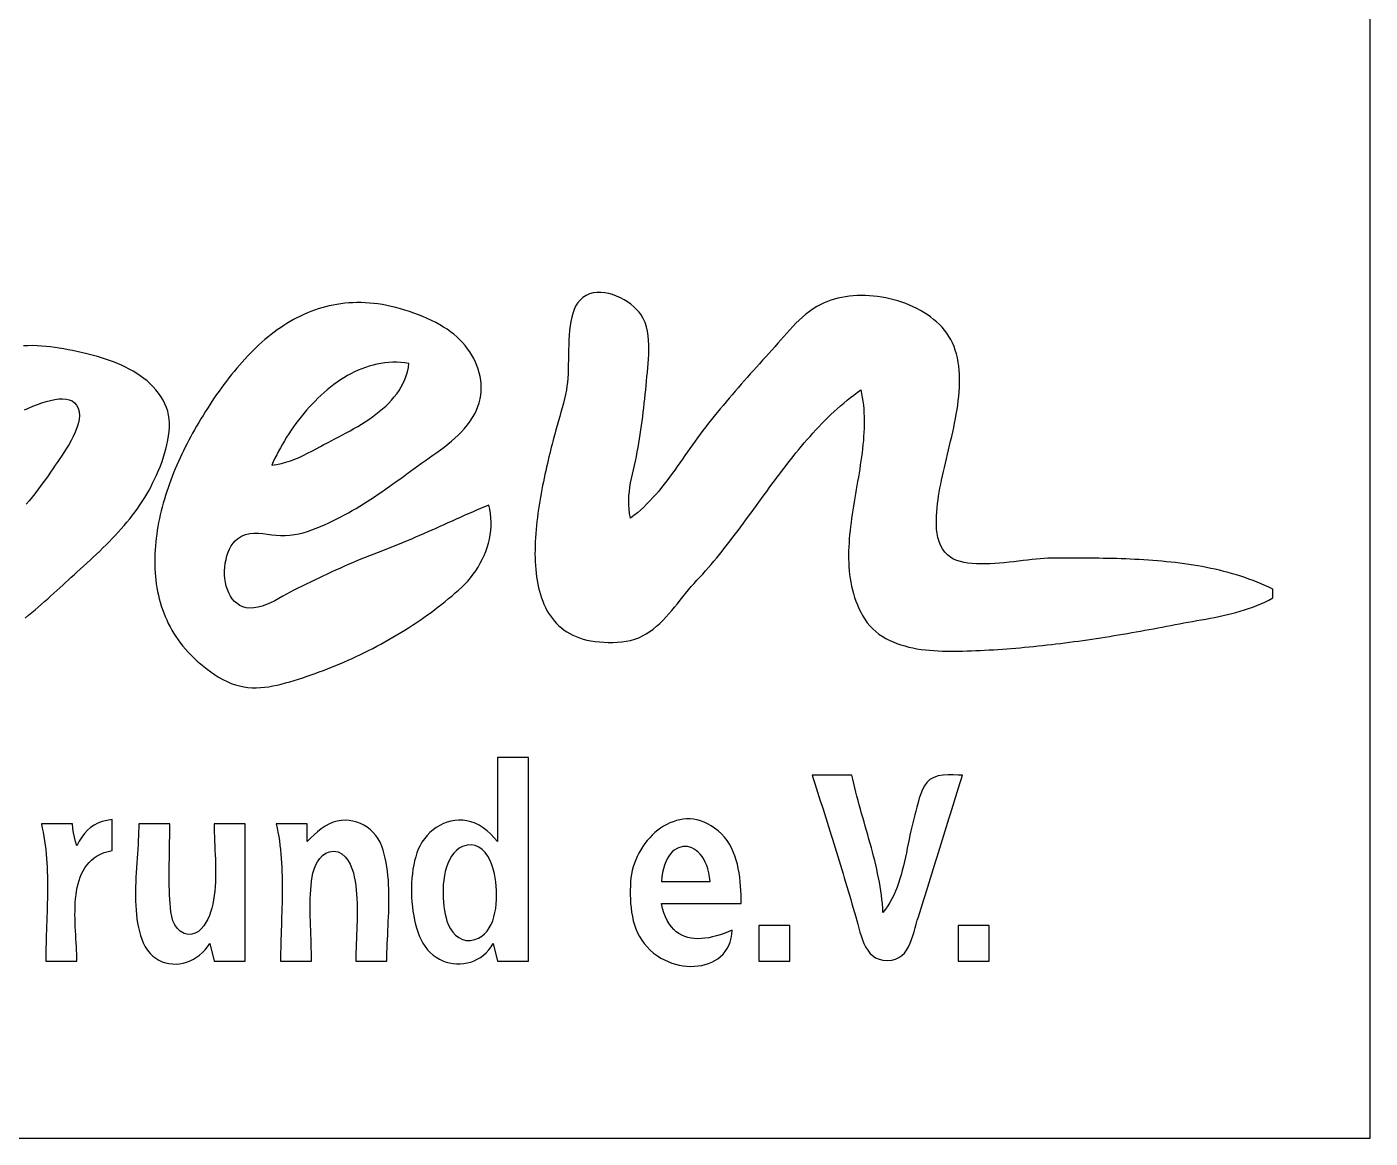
# Model space of a CAD drawing. Extents: x 0 to 818, y 0 to 502.
# Drawn here: x 514.7 to 818, y 0 to 251 of the extents above; entities that cross this region are included whole.
import ezdxf

# ---------------------------------------------------------------- set-up
doc = ezdxf.new("R2010")
doc.units = 0
doc.layers.add('C15', color=15, linetype='CONTINUOUS')
doc.layers.add('C7', color=7, linetype='CONTINUOUS')

msp = doc.modelspace()

# ---------------------------------------------------------------- linework, layer by layer
at = {"layer": 'C15'}
for points in [[(619, 143), (618.0718, 142.6106), (617.1461, 142.2169), (616.2227, 141.8192), (615.3013, 141.4181), (614.3816, 141.0141), (613.4633, 140.6075), (612.5463, 140.199), (611.6302, 139.7889), (610.7147, 139.3777), (609.7997, 138.9659), (608.8848, 138.5539), (607.9698, 138.1423), (607.0544, 137.7316), (606.1383, 137.3221), (605.2214, 136.9143), (604.3033, 136.5088), (603.3837, 136.106), (602.4625, 135.7064), (601.5393, 135.3104), (600.6139, 134.9186), (599.6859, 134.5313), (598.7553, 134.1491), (597.8216, 133.7725), (596.8847, 133.4018), (595.9442, 133.0377), (595, 132.6805), (594.0267, 132.3125), (593.0554, 131.937), (592.0863, 131.5543), (591.1192, 131.1645), (590.1542, 130.768), (589.1913, 130.3652), (588.2304, 129.9562), (587.2717, 129.5414), (586.315, 129.1211), (585.3604, 128.6956), (584.408, 128.2651), (583.4576, 127.83), (582.5094, 127.3905), (581.5632, 126.947), (580.6192, 126.4997), (579.6773, 126.0489), (578.7376, 125.5949), (577.8, 125.138), (576.8645, 124.6785), (575.9311, 124.2168), (575, 123.753), (574.2031, 123.336), (573.3668, 122.872), (572.4973, 122.3799), (571.6008, 121.8788), (570.6835, 121.3875), (569.7517, 120.9251), (568.8117, 120.5104), (567.8697, 120.1624), (566.9319, 119.9001), (566.0046, 119.7424), (565.0941, 119.7083), (564.2614, 119.8007), (563.4975, 120.0067), (562.8016, 120.3174), (562.1727, 120.724), (561.6099, 121.2177), (561.1123, 121.7896), (560.679, 122.4308), (560.3091, 123.1326), (560.0017, 123.8862), (559.756, 124.6826), (559.5709, 125.5132), (559.4456, 126.3689), (559.3793, 127.2411), (559.3709, 128.1209), (559.4196, 128.9994), (559.5245, 129.8678), (559.6847, 130.7173), (559.8993, 131.5391), (560.1674, 132.3243), (560.488, 133.0641), (560.8604, 133.7496), (561.2835, 134.3721), (561.7565, 134.9228), (562.2785, 135.3927), (563.1614, 135.9618), (564.0804, 136.3414), (565.0294, 136.5608), (566.0023, 136.6498), (566.993, 136.6381), (567.9954, 136.5552), (569.0034, 136.4308), (570.0109, 136.2945), (571.0118, 136.176), (572, 136.1049), (573.0701, 136.1015), (574.1092, 136.1706), (575.123, 136.3058), (576.1173, 136.5009), (577.0979, 136.7496), (578.0707, 137.0456), (579.0415, 137.3825), (580.0159, 137.7542), (581, 138.1543), (581.944, 138.5571), (582.8742, 138.9737), (583.7912, 139.4036), (584.6958, 139.8463), (585.5888, 140.3014), (586.4709, 140.7683), (587.3428, 141.2465), (588.2055, 141.7357), (589.0595, 142.2352), (589.9057, 142.7447), (590.7448, 143.2636), (591.5776, 143.7914), (592.4049, 144.3277), (593.2273, 144.872), (594.0458, 145.4237), (594.8609, 145.9825), (595.6736, 146.5478), (596.4845, 147.1191), (597.2944, 147.6959), (598.1041, 148.2779), (598.9143, 148.8644), (599.7258, 149.455), (600.5394, 150.0492), (601.3557, 150.6465), (602.1757, 151.2465), (603, 151.8487), (603.8419, 152.4548), (604.6924, 153.0554), (605.5479, 153.6539), (606.4047, 154.2537), (607.2591, 154.8583), (608.1075, 155.4713), (608.9461, 156.096), (609.7713, 156.7359), (610.5794, 157.3946), (611.3668, 158.0754), (612.1297, 158.7819), (612.8646, 159.5176), (613.5676, 160.2858), (614.2353, 161.0902), (614.8373, 161.9049), (615.3699, 162.73), (615.8344, 163.5638), (616.2323, 164.4048), (616.565, 165.2513), (616.8341, 166.1019), (617.041, 166.955), (617.1871, 167.8091), (617.2739, 168.6625), (617.303, 169.5137), (617.2756, 170.3613), (617.1934, 171.2035), (617.0578, 172.0389), (616.8702, 172.8659), (616.6321, 173.683), (616.345, 174.4885), (616.0102, 175.281), (615.6294, 176.0589), (615.204, 176.8206), (614.7353, 177.5645), (614.225, 178.2892), (613.6744, 178.993), (613.085, 179.6745), (612.4582, 180.3319), (611.7957, 180.9639), (611.0987, 181.5688), (610.3688, 182.1451), (609.6074, 182.6912), (608.816, 183.2056), (607.9961, 183.6867), (607.0394, 184.2018), (606.0743, 184.6877), (605.1005, 185.1451), (604.1175, 185.575), (603.1247, 185.9781), (602.1218, 186.3552), (601.1084, 186.7074), (600.0839, 187.0353), (599.0479, 187.3398), (598, 187.6219), (596.9836, 187.8684), (595.9781, 188.0827), (594.9835, 188.2654), (593.9997, 188.417), (593.0266, 188.5379), (592.0641, 188.6286), (591.1122, 188.6896), (590.1708, 188.7215), (589.2398, 188.7247), (588.3192, 188.6996), (587.4089, 188.6469), (586.5088, 188.567), (585.6189, 188.4603), (584.7391, 188.3275), (583.8693, 188.1689), (583.0095, 187.9851), (582.1595, 187.7766), (581.3194, 187.5438), (580.489, 187.2873), (579.6683, 187.0075), (578.8573, 186.705), (578.0558, 186.3802), (577.2637, 186.0337), (576.4811, 185.6659), (575.7079, 185.2773), (574.9439, 184.8684), (574.1891, 184.4398), (573.4435, 183.9918), (572.7069, 183.525), (571.9794, 183.04), (571.2608, 182.5371), (570.551, 182.0169), (569.8501, 181.4799), (569.1579, 180.9266), (568.4744, 180.3574), (567.7994, 179.7729), (567.133, 179.1736), (566.4751, 178.5599), (565.8256, 177.9323), (565.1844, 177.2914), (564.5514, 176.6376), (563.9267, 175.9715), (563.31, 175.2934), (562.7014, 174.604), (562.1008, 173.9037), (561.5082, 173.193), (560.9234, 172.4724), (560.3463, 171.7424), (559.777, 171.0035), (559.2153, 170.2562), (558.6612, 169.5009), (558.1147, 168.7382), (557.5755, 167.9686), (557.0438, 167.1926), (556.5193, 166.4106), (556.0021, 165.6231), (555.4921, 164.8307), (554.9891, 164.0339), (554.4932, 163.233), (554.0043, 162.4287), (553.5223, 161.6215), (553.0471, 160.8117), (552.5787, 160), (552.1446, 159.232), (551.7168, 158.4557), (551.2957, 157.6713), (550.8816, 156.8792), (550.4749, 156.0797), (550.076, 155.2732), (549.6852, 154.4599), (549.303, 153.6402), (548.9296, 152.8144), (548.5656, 151.9829), (548.2112, 151.146), (547.8668, 150.304), (547.5329, 149.4572), (547.2098, 148.6061), (546.8979, 147.7509), (546.5975, 146.8919), (546.309, 146.0295), (546.0328, 145.1641), (545.7694, 144.2958), (545.519, 143.4252), (545.282, 142.5525), (545.0589, 141.678), (544.8499, 140.8021), (544.6555, 139.9251), (544.4761, 139.0473), (544.312, 138.1692), (544.1636, 137.2909), (544.0313, 136.4128), (543.9155, 135.5354), (543.8165, 134.6588), (543.7347, 133.7834), (543.6705, 132.9097), (543.6243, 132.0378), (543.5965, 131.1681), (543.5873, 130.301), (543.5973, 129.4368), (543.6268, 128.5759), (543.6761, 127.7184), (543.7456, 126.8649), (543.8358, 126.0156), (543.947, 125.1708), (544.0795, 124.3309), (544.2338, 123.4962), (544.4102, 122.6671), (544.6091, 121.8439), (544.8309, 121.0268), (545.076, 120.2164), (545.3447, 119.4127), (545.6374, 118.6163), (545.9545, 117.8275), (546.2964, 117.0465), (546.6634, 116.2737), (547.056, 115.5094), (547.4744, 114.754), (547.9192, 114.0078), (548.3906, 113.2711), (548.889, 112.5443), (549.4148, 111.8277), (549.9685, 111.1216), (550.5503, 110.4263), (551.1606, 109.7423), (551.7999, 109.0698), (552.4685, 108.4091), (553.1668, 107.7606), (553.8951, 107.1246), (554.6538, 106.5015), (555.4434, 105.8916), (556.2642, 105.2951), (557.1165, 104.7126), (558.0008, 104.1442)], [(703, 169), (703.1867, 168.1517), (703.3455, 167.297), (703.4774, 166.4363), (703.5837, 165.5697), (703.6654, 164.6975), (703.7239, 163.8201), (703.7602, 162.9375), (703.7756, 162.0501), (703.7713, 161.1582), (703.7483, 160.262), (703.7079, 159.3617), (703.6513, 158.4577), (703.5797, 157.5501), (703.4941, 156.6392), (703.3959, 155.7253), (703.2862, 154.8087), (703.1661, 153.8895), (703.0368, 152.9681), (702.8996, 152.0448), (702.7556, 151.1196), (702.6059, 150.193), (702.4518, 149.2652), (702.2945, 148.3364), (702.135, 147.407), (701.9747, 146.477), (701.8146, 145.5469), (701.656, 144.6168), (701.5, 143.687), (701.3478, 142.7578), (701.2005, 141.8295), (701.0595, 140.9022), (700.9258, 139.9763), (700.8006, 139.052), (700.6851, 138.1295), (700.5805, 137.2091), (700.488, 136.2912), (700.4087, 135.3758), (700.3438, 134.4633), (700.2945, 133.554), (700.2619, 132.6481), (700.2473, 131.7458), (700.2519, 130.8474), (700.2768, 129.9532), (700.3231, 129.0634), (700.3921, 128.1783), (700.485, 127.2981), (700.6029, 126.4231), (700.747, 125.5536), (700.9184, 124.6898), (701.1185, 123.8319), (701.3482, 122.9803), (701.6089, 122.1351), (701.9017, 121.2967), (702.2277, 120.4652), (702.5883, 119.641), (702.9844, 118.8243), (703.4174, 118.0154), (703.9242, 117.1848), (704.4778, 116.4123), (705.0754, 115.6957), (705.7146, 115.0331), (706.3927, 114.4224), (707.1073, 113.8615), (707.8557, 113.3485), (708.6355, 112.8813), (709.444, 112.4579), (710.2787, 112.0763), (711.137, 111.7344), (712.0164, 111.4302), (712.9144, 111.1618), (713.8283, 110.9269), (714.7557, 110.7237), (715.6939, 110.5501), (716.6404, 110.4041), (717.5926, 110.2837), (718.5481, 110.1867), (719.5042, 110.1112), (720.4584, 110.0553), (721.4081, 110.0167), (722.3507, 109.9936), (723.2838, 109.9838), (724.2047, 109.9854), (725.111, 109.9963), (726, 110.0146), (726.9877, 110.0412), (727.9779, 110.0734), (728.9702, 110.111), (729.9646, 110.1541), (730.961, 110.2025), (731.9593, 110.2561), (732.9593, 110.3148), (733.961, 110.3785), (734.9641, 110.4472), (735.9686, 110.5207), (736.9744, 110.599), (737.9814, 110.6819), (738.9894, 110.7695), (739.9983, 110.8614), (741.008, 110.9578), (742.0183, 111.0585), (743.0293, 111.1634), (744.0406, 111.2724), (745.0523, 111.3854), (746.0642, 111.5023), (747.0762, 111.6231), (748.0881, 111.7477), (749.0999, 111.8758), (750.1115, 112.0076), (751.1226, 112.1428), (752.1333, 112.2814), (753.1433, 112.4233), (754.1525, 112.5684), (755.161, 112.7166), (756.1684, 112.8678), (757.1747, 113.0219), (758.1798, 113.1789), (759.1836, 113.3386), (760.186, 113.501), (761.1867, 113.6659), (762.1858, 113.8332), (763.1831, 114.003), (764.1784, 114.175), (765.1717, 114.3492), (766.1629, 114.5255), (767.1517, 114.7039), (768.1382, 114.8841), (769.1221, 115.0662), (770.1034, 115.25), (771.082, 115.4354), (772.0577, 115.6224), (773.0304, 115.8108), (774, 116.0007), (774.9723, 116.188), (775.949, 116.3695), (776.9291, 116.547), (777.912, 116.7222), (778.8966, 116.897), (779.8823, 117.0731), (780.8682, 117.2523), (781.8535, 117.4364), (782.8373, 117.6272), (783.8189, 117.8264), (784.7974, 118.0359), (785.772, 118.2575), (786.7419, 118.4928), (787.7062, 118.7438), (788.6642, 119.0122), (789.6149, 119.2998), (790.5577, 119.6083), (791.4916, 119.9396), (792.4159, 120.2954), (793.3296, 120.6776), (794.2321, 121.0879), (795.1225, 121.5281), (796, 122), (796, 124), (795.1334, 124.4233), (794.2563, 124.8293), (793.3691, 125.2183), (792.472, 125.5906), (791.5655, 125.9466), (790.6498, 126.2867), (789.7255, 126.6112), (788.7928, 126.9205), (787.8522, 127.2149), (786.9039, 127.4949), (785.9483, 127.7608), (784.9859, 128.013), (784.017, 128.2517), (783.0419, 128.4774), (782.0611, 128.6905), (781.0748, 128.8913), (780.0835, 129.0801), (779.0876, 129.2574), (778.0873, 129.4235), (777.083, 129.5788), (776.0752, 129.7235), (775.0642, 129.8582), (774.0504, 129.9831), (773.034, 130.0986), (772.0156, 130.2051), (770.9954, 130.303), (769.9739, 130.3925), (768.9513, 130.4742), (767.9281, 130.5482), (766.9047, 130.6151), (765.8813, 130.6751), (764.8584, 130.7287), (763.8364, 130.7761), (762.8155, 130.8178), (761.7962, 130.8541), (760.7788, 130.8854), (759.7638, 130.9121), (758.7513, 130.9344), (757.742, 130.9528), (756.736, 130.9677), (755.7338, 130.9794), (754.7358, 130.9882), (753.7422, 130.9945), (752.7535, 130.9988), (751.7701, 131.0013), (750.7922, 131.0024), (749.8204, 131.0025), (748.8548, 131.0019), (747.896, 131.0011), (746.9443, 131.0003), (746, 131), (745.2324, 130.9847), (744.4091, 130.9415), (743.5357, 130.8746), (742.6176, 130.788), (741.6603, 130.6858), (740.6692, 130.5719), (739.6499, 130.4506), (738.6078, 130.3258), (737.5483, 130.2016), (736.4771, 130.0821), (735.3994, 129.9714), (734.3209, 129.8735), (733.247, 129.7925), (732.1831, 129.7324), (731.1348, 129.6974), (730.1075, 129.6914), (729.1067, 129.7186), (728.1379, 129.7831), (727.2065, 129.8888), (726.3181, 130.0398), (725.4781, 130.2403), (724.6919, 130.4943), (723.9651, 130.8058), (723.3032, 131.179), (722.5694, 131.738), (721.9479, 132.3848), (721.4308, 133.1092), (721.0101, 133.9012), (720.6778, 134.7508), (720.426, 135.6476), (720.2467, 136.5818), (720.1318, 137.5431), (720.0736, 138.5215), (720.0639, 139.5069), (720.0948, 140.4891), (720.1583, 141.4581), (720.2465, 142.4038), (720.3514, 143.3161), (720.465, 144.1848), (720.5794, 145), (720.7154, 145.8888), (720.8707, 146.7927), (721.0433, 147.7106), (721.2311, 148.6416), (721.4324, 149.5848), (721.645, 150.5393), (721.8672, 151.504), (722.0969, 152.4781), (722.3322, 153.4606), (722.5711, 154.4505), (722.8118, 155.447), (723.0522, 156.4491), (723.2905, 157.4557), (723.5246, 158.4661), (723.7527, 159.4792), (723.9727, 160.4941), (724.1828, 161.5099), (724.381, 162.5256), (724.5654, 163.5403), (724.7339, 164.553), (724.8847, 165.5628), (725.0159, 166.5687), (725.1254, 167.5699), (725.2114, 168.5653), (725.2718, 169.554), (725.3048, 170.5351), (725.3084, 171.5076), (725.2807, 172.4706), (725.2196, 173.4231), (725.1234, 174.3643), (724.99, 175.2931), (724.8174, 176.2086), (724.6038, 177.1099), (724.3472, 177.9961), (724.0589, 178.8098), (723.7204, 179.5974), (723.3337, 180.3587), (722.9008, 181.0936), (722.4239, 181.8018), (721.9049, 182.4831), (721.3461, 183.1374), (720.7493, 183.7644), (720.1167, 184.364), (719.4503, 184.936), (718.7523, 185.4802), (718.0246, 185.9965), (717.2694, 186.4845), (716.4887, 186.9441), (715.6845, 187.3752), (714.859, 187.7775), (714.0141, 188.1509), (713.152, 188.4952), (712.2747, 188.8101), (711.3843, 189.0956), (710.4829, 189.3513), (709.5724, 189.5771), (708.6551, 189.7729), (707.7328, 189.9384), (706.8078, 190.0734), (705.882, 190.1778), (704.9576, 190.2514), (704.0366, 190.2939), (703.121, 190.3053), (702.2129, 190.2852), (701.3144, 190.2335), (700.4276, 190.15), (699.5545, 190.0346), (698.6971, 189.887), (697.8576, 189.7071), (697.038, 189.4946), (696.2404, 189.2494), (695.4668, 188.9712), (694.7193, 188.66), (694, 188.3155), (693.0951, 187.8175), (692.2293, 187.2753), (691.399, 186.6929), (690.6008, 186.0742), (689.831, 185.4231), (689.0862, 184.7436), (688.3629, 184.0396), (687.6574, 183.3151), (686.9664, 182.574), (686.2862, 181.8203), (685.6134, 181.0578), (684.9444, 180.2906), (684.2756, 179.5226), (683.6037, 178.7577), (682.9251, 178), (682.2285, 177.2322), (681.5317, 176.4634), (680.8347, 175.6934), (680.1381, 174.9221), (679.442, 174.1494), (678.7468, 173.3751), (678.0528, 172.599), (677.3603, 171.8211), (676.6697, 171.0411), (675.9812, 170.2589), (675.2952, 169.4745), (674.612, 168.6875), (673.9319, 167.898), (673.2552, 167.1057), (672.5822, 166.3105), (671.9133, 165.5123), (671.2487, 164.7109), (670.5888, 163.9062), (669.9339, 163.098), (669.2843, 162.2862), (668.6403, 161.4706), (668.0023, 160.6512), (667.3705, 159.8276), (666.7453, 159), (666.1601, 158.2101), (665.5806, 157.4119), (665.0057, 156.6069), (664.4339, 155.7964), (663.8643, 154.9818), (663.2954, 154.1646), (662.726, 153.3461), (662.155, 152.5278), (661.5811, 151.711), (661.0031, 150.8972), (660.4197, 150.0878), (659.8297, 149.2841), (659.2319, 148.4876), (658.6251, 147.6996), (658.0079, 146.9217), (657.3793, 146.1551), (656.7379, 145.4013), (656.0825, 144.6617), (655.4119, 143.9377), (654.7248, 143.2307), (654.0201, 142.5422), (653.2965, 141.8734), (652.5528, 141.2258), (651.7877, 140.6009), (651, 140), (650.8039, 141.061), (650.6784, 142.0989), (650.6169, 143.1169), (650.613, 144.1183), (650.6603, 145.1066), (650.7524, 146.085), (650.8829, 147.057), (651.0454, 148.0257), (651.2335, 148.9947), (651.4407, 149.9672), (651.6607, 150.9466), (651.8871, 151.9363), (652.1133, 152.9395), (652.3331, 153.9596), (652.5401, 155), (652.7211, 155.9864), (652.8932, 156.9762), (653.057, 157.9692), (653.2128, 158.965), (653.3611, 159.9631), (653.5024, 160.9633), (653.6373, 161.9653), (653.7661, 162.9686), (653.8894, 163.9729), (654.0077, 164.9779), (654.1214, 165.9832), (654.231, 166.9884), (654.3371, 167.9933), (654.44, 168.9975), (654.5403, 170.0006), (654.6384, 171.0023), (654.7349, 172.0022), (654.8302, 173), (654.9199, 173.9511), (655.0071, 174.9432), (655.0833, 175.9671), (655.1402, 177.0138), (655.1693, 178.0741), (655.1622, 179.1389), (655.1107, 180.1992), (655.0062, 181.2458), (654.8404, 182.2697), (654.6049, 183.2618), (654.2914, 184.2129), (653.8914, 185.114), (653.3966, 185.956), (652.9334, 186.5748), (652.3868, 187.1835), (651.7659, 187.7742), (651.0796, 188.3395), (650.3368, 188.8716), (649.5465, 189.3629), (648.7177, 189.8059), (647.8592, 190.1927), (646.9802, 190.516), (646.0895, 190.7678), (645.1961, 190.9408), (644.309, 191.0272), (643.4372, 191.0193), (642.5895, 190.9096), (641.775, 190.6904), (641.0025, 190.3541), (640.2812, 189.8931), (639.6199, 189.2997), (639.0277, 188.5663), (638.62, 187.8851), (638.2728, 187.1244), (637.981, 186.2921), (637.7394, 185.3964), (637.5429, 184.4452), (637.3865, 183.4466), (637.2651, 182.4087), (637.1734, 181.3396), (637.1065, 180.2472), (637.0591, 179.1396), (637.0262, 178.0249), (637.0027, 176.9111), (636.9835, 175.8062), (636.9634, 174.7185), (636.9374, 173.6557), (636.9004, 172.6261), (636.8471, 171.6377), (636.7726, 170.6985), (636.6717, 169.8166), (636.5393, 169), (636.3316, 167.9871), (636.101, 166.9793), (635.8511, 165.9757), (635.5861, 164.9755), (635.3096, 163.9779), (635.0257, 162.982), (634.7381, 161.987), (634.4508, 160.9921), (634.1677, 159.9966), (633.8927, 158.9994), (633.6296, 158), (633.4684, 157.3687), (633.302, 156.7138), (633.131, 156.0363), (632.9562, 155.3371), (632.7783, 154.6173), (632.598, 153.8779), (632.416, 153.1199), (632.2331, 152.3443), (632.0501, 151.5522), (631.8675, 150.7445), (631.6862, 149.9223), (631.5069, 149.0866), (631.3304, 148.2383), (631.1572, 147.3786), (630.9883, 146.5084), (630.8242, 145.6288), (630.6658, 144.7407), (630.5138, 143.8452), (630.3688, 142.9433), (630.2317, 142.036), (630.1031, 141.1244), (629.9838, 140.2093), (629.8745, 139.2919), (629.7759, 138.3732), (629.6888, 137.4542), (629.6139, 136.5358), (629.5519, 135.6192), (629.5036, 134.7053), (629.4696, 133.7952), (629.4507, 132.8898), (629.4477, 131.9901), (629.4612, 131.0973), (629.4921, 130.2123), (629.5409, 129.336), (629.6085, 128.4696), (629.6956, 127.6141), (629.8029, 126.7704), (629.9311, 125.9396), (630.0809, 125.1227), (630.2532, 124.3208), (630.4486, 123.5347), (630.6679, 122.7656), (630.9117, 122.0144), (631.1808, 121.2822), (631.476, 120.57), (631.7979, 119.8787), (632.1473, 119.2095), (632.525, 118.5634), (632.9316, 117.9412), (633.3678, 117.3442), (633.8345, 116.7732), (634.3323, 116.2293), (634.862, 115.7135), (635.4243, 115.2268), (636.0199, 114.7703), (636.6495, 114.3449), (637.314, 113.9517), (638.0139, 113.5916), (638.7501, 113.2658), (639.5232, 112.9752), (640.334, 112.7207), (641.1833, 112.5036), (642.0717, 112.3247), (643, 112.1851), (643.9806, 112.0783), (644.9813, 112.0041), (645.9939, 111.965), (647.0103, 111.9638), (648.0222, 112.0031), (649.0215, 112.0855), (650, 112.2137), (650.9979, 112.413), (651.9518, 112.6865), (652.8645, 113.029), (653.7388, 113.4356), (654.5772, 113.9013), (655.3826, 114.421), (656.1577, 114.9897), (656.9052, 115.6025), (657.6278, 116.2542), (658.3282, 116.94), (659.0093, 117.6548), (659.6737, 118.3936), (660.3241, 119.1514), (660.9633, 119.9232), (661.594, 120.704), (662.2189, 121.4887), (662.8408, 122.2724), (663.4623, 123.05), (664.0863, 123.8166), (664.7154, 124.5671), (665.3524, 125.2966), (666, 126), (666.6591, 126.7025), (667.3113, 127.4139), (667.9571, 128.1336), (668.5966, 128.8613), (669.2303, 129.5967), (669.8584, 130.3392), (670.4813, 131.0885), (671.0993, 131.8443), (671.7128, 132.606), (672.322, 133.3733), (672.9273, 134.1459), (673.529, 134.9233), (674.1275, 135.705), (674.723, 136.4908), (675.316, 137.2802), (675.9066, 138.0729), (676.4954, 138.8683), (677.0825, 139.6662), (677.6683, 140.4661), (678.2532, 141.2676), (678.8374, 142.0703), (679.4213, 142.8739), (680.0052, 143.6779), (680.5895, 144.482), (681.1745, 145.2857), (681.7605, 146.0886), (682.3478, 146.8904), (682.9367, 147.6906), (683.5277, 148.4889), (684.1209, 149.2848), (684.7168, 150.0779), (685.3156, 150.8679), (685.9178, 151.6544), (686.5236, 152.4369), (687.1333, 153.2151), (687.7473, 153.9886), (688.3659, 154.7569), (688.9894, 155.5196), (689.6182, 156.2765), (690.2526, 157.027), (690.8929, 157.7708), (691.5394, 158.5074), (692.1925, 159.2366), (692.8525, 159.9578), (693.5198, 160.6706), (694.1945, 161.3748), (694.8772, 162.0699), (695.568, 162.7554), (696.2674, 163.431), (696.9757, 164.0963), (697.6931, 164.7509), (698.4201, 165.3944), (699.1569, 166.0264), (699.9038, 166.6465), (700.6613, 167.2543), (701.4296, 167.8494), (702.209, 168.4314), (703, 169)], [(514.3623, 117.4642), (515.1081, 118.0856), (515.8468, 118.7102), (516.5783, 119.3369), (517.3025, 119.9649), (518.0192, 120.5933), (518.7285, 121.2212), (519.43, 121.8476), (520.1238, 122.4716), (520.8097, 123.0923), (521.4876, 123.7088), (522.1575, 124.3202), (522.8191, 124.9256), (523.4723, 125.524), (524.1172, 126.1146), (524.7535, 126.6965), (525.3811, 127.2686), (526, 127.8302), (526.751, 128.5104), (527.4989, 129.1898), (528.2428, 129.8694), (528.9824, 130.5499), (529.7169, 131.2324), (530.446, 131.9176), (531.1689, 132.6066), (531.8851, 133.3002), (532.5941, 133.9993), (533.2953, 134.7049), (533.9882, 135.4177), (534.6721, 136.1388), (535.3465, 136.869), (536.0109, 137.6092), (536.6646, 138.3603), (537.3071, 139.1233), (537.9379, 139.899), (538.5564, 140.6883), (539.162, 141.4922), (539.7541, 142.3115), (540.3322, 143.1471), (540.8958, 144), (541.3337, 144.6957), (541.7795, 145.4388), (542.2293, 146.2253), (542.6794, 147.0514), (543.1259, 147.913), (543.5652, 148.8062), (543.9934, 149.7271), (544.4068, 150.6717), (544.8015, 151.636), (545.1738, 152.6161), (545.5199, 153.6081), (545.836, 154.608), (546.1184, 155.6118), (546.3632, 156.6157), (546.5667, 157.6156), (546.7251, 158.6076), (546.8347, 159.5878), (546.8915, 160.5522), (546.892, 161.4969), (546.8322, 162.4179), (546.7084, 163.3112), (546.5169, 164.1729), (546.2538, 164.9992), (545.8891, 165.8771), (545.4645, 166.7175), (544.9836, 167.5211), (544.4497, 168.2886), (543.8663, 169.0207), (543.237, 169.7182), (542.5651, 170.3819), (541.8542, 171.0124), (541.1077, 171.6106), (540.329, 172.1772), (539.5218, 172.7129), (538.6893, 173.2185), (537.8352, 173.6946), (536.9628, 174.1422), (536.0757, 174.5619), (535.1773, 174.9544), (534.271, 175.3205), (533.3604, 175.6609), (532.449, 175.9765), (531.5401, 176.2679), (530.6373, 176.5358), (529.744, 176.7811), (528.8637, 177.0045), (528, 177.2067), (526.9982, 177.431), (526.0025, 177.6506), (525.011, 177.863), (524.0221, 178.0652), (523.0341, 178.2546), (522.0453, 178.4286), (521.0539, 178.5843), (520.0584, 178.7192), (519.0569, 178.8304), (518.0478, 178.9153), (517.0294, 178.9711), (516, 178.9953), (514.9688, 178.9823), (513.9518, 178.9305)], [(514.1607, 164.4769), (515.1202, 164.9053), (516.1036, 165.319), (517.1004, 165.7084), (518.0999, 166.0636), (519.0918, 166.375), (520.0653, 166.6327), (521.01, 166.8269), (521.9153, 166.9478), (522.7706, 166.9858), (523.5655, 166.931), (524.2893, 166.7737), (524.9315, 166.504), (525.4816, 166.1123), (525.929, 165.5887), (526.3083, 164.8472), (526.5204, 164.0446), (526.5817, 163.1909), (526.5086, 162.2961), (526.3175, 161.3702), (526.025, 160.4233), (525.6474, 159.4654), (525.2012, 158.5064), (524.7028, 157.5564), (524.1687, 156.6255), (523.6153, 155.7236), (523.0591, 154.8607), (522.5166, 154.0469), (522.004, 153.2921), (521.538, 152.6065), (521.135, 152), (520.6069, 151.1974), (520.0642, 150.3928), (519.5072, 149.587), (518.9365, 148.7805), (518.3524, 147.974), (517.7556, 147.1682), (517.1463, 146.3636), (516.5251, 145.5611), (515.8924, 144.7612), (515.2487, 143.9645), (514.5944, 143.1719)], [(612.895, 124.4398), (613.5934, 125.1205), (614.2623, 125.8348), (614.8999, 126.5806), (615.5043, 127.3557), (616.0739, 128.1581), (616.6068, 128.9857), (617.1013, 129.8364), (617.5556, 130.7081), (617.968, 131.5987), (618.3366, 132.5061), (618.6598, 133.4282), (618.9357, 134.363), (619.1625, 135.3084), (619.3386, 136.2622), (619.4621, 137.2223), (619.5312, 138.1868), (619.5443, 139.1534), (619.4994, 140.1201), (619.3949, 141.0848), (619.229, 142.0455), (619, 143)], [(558.0007, 104.1442), (558.9602, 103.5863), (559.9145, 103.1099), (560.8642, 102.7111), (561.8101, 102.3859), (562.7529, 102.1304), (563.6933, 101.9407), (564.6321, 101.8129), (565.5699, 101.7431), (566.5074, 101.7274), (567.4454, 101.7619), (568.3846, 101.8425), (569.3258, 101.9656), (570.2695, 102.1271), (571.2166, 102.3231), (572.1677, 102.5497), (573.1237, 102.803), (574.0851, 103.0791), (575.0527, 103.3741), (576.0272, 103.6841), (577.0094, 104.0051), (578, 104.3333), (578.9114, 104.6413), (579.8269, 104.9615), (580.746, 105.2937), (581.6683, 105.6376), (582.5932, 105.9932), (583.5203, 106.3601), (584.449, 106.7384), (585.379, 107.1278), (586.3096, 107.5281), (587.2406, 107.9391), (588.1712, 108.3608), (589.1012, 108.7929), (590.03, 109.2352), (590.957, 109.6877), (591.882, 110.15), (592.8042, 110.6222), (593.7234, 111.1039), (594.6389, 111.595), (595.5504, 112.0954), (596.4573, 112.6048), (597.3591, 113.1232), (598.2554, 113.6502), (599.1457, 114.1859), (600.0295, 114.73), (600.9063, 115.2823), (601.7757, 115.8426), (602.6372, 116.4109), (603.4902, 116.9869), (604.3343, 117.5704), (605.1691, 118.1613), (605.994, 118.7595), (606.8085, 119.3647), (607.6123, 119.9767), (608.4047, 120.5955), (609.1854, 121.2209), (609.9537, 121.8526), (610.7094, 122.4905), (611.4518, 123.1344), (612.1805, 123.7842), (612.8951, 124.4398)], [(603.4567, 65.9845), (603.1047, 65.2361), (602.7895, 64.4299), (602.5107, 63.5714), (602.268, 62.6663), (602.0612, 61.7201), (601.8899, 60.7384), (601.7539, 59.7269), (601.6529, 58.691), (601.5866, 57.6365), (601.5547, 56.5689), (601.5569, 55.4938), (601.5929, 54.4168), (601.6625, 53.3434), (601.7653, 52.2794), (601.9011, 51.2302), (602.0696, 50.2015), (602.2705, 49.1989), (602.5034, 48.2279), (602.7682, 47.2942), (603.0645, 46.4033), (603.392, 45.5609), (603.7504, 44.7726), (604.1396, 44.0439), (604.6424, 43.2618), (605.199, 42.5509), (605.804, 41.9112), (606.4522, 41.3426), (607.1383, 40.845), (607.8571, 40.4185), (608.6034, 40.063), (609.3719, 39.7784), (610.1573, 39.5648), (610.9545, 39.422), (611.7582, 39.3501), (612.5631, 39.349), (613.364, 39.4187), (614.1557, 39.5591), (614.9329, 39.7703), (615.6903, 40.052), (616.4228, 40.4044), (617.1251, 40.8274), (617.792, 41.321), (618.4181, 41.885), (618.9983, 42.5196), (619.5273, 43.2246), (620, 44), (621, 40), (628, 40), (628, 86), (621, 86)], [(621, 86), (621, 67), (620.2225, 67.8156), (619.4413, 68.6226), (618.6296, 69.3925), (617.7602, 70.0967), (616.8063, 70.7067), (615.9046, 71.1438), (614.9935, 71.4722), (614.0778, 71.6957), (613.1624, 71.8182), (612.2519, 71.8435), (611.3512, 71.7756), (610.465, 71.6183), (609.5982, 71.3755), (608.7555, 71.0511), (607.9417, 70.649), (607.1616, 70.173), (606.42, 69.6271), (605.7217, 69.0152), (605.0714, 68.3411), (604.474, 67.6086), (603.9342, 66.8218), (603.4568, 65.9845)], [(692, 82), (692.3132, 81.0356), (692.6257, 80.0709), (692.9375, 79.1058), (693.2486, 78.1403), (693.5589, 77.1745), (693.8683, 76.2082), (694.177, 75.2417), (694.4849, 74.2747), (694.7919, 73.3075), (695.098, 72.3398), (695.4032, 71.3719), (695.7076, 70.4036), (696.011, 69.4349), (696.3135, 68.466), (696.6151, 67.4967), (696.9156, 66.5271), (697.2152, 65.5572), (697.5138, 64.587), (697.8113, 63.6164), (698.1078, 62.6456), (698.4032, 61.6745), (698.6976, 60.7031), (698.9908, 59.7314), (699.2829, 58.7594), (699.5739, 57.7872), (699.8637, 56.8147), (700.1524, 55.8419), (700.4399, 54.8689), (700.7261, 53.8956), (701.0111, 52.922), (701.2949, 51.9482), (701.5774, 50.9742), (701.8587, 50), (702.0843, 49.1805), (702.3084, 48.3238), (702.5396, 47.4436), (702.7865, 46.5539), (703.0577, 45.6686), (703.3618, 44.8016), (703.7074, 43.9668), (704.1032, 43.1781), (704.5576, 42.4495), (705.0795, 41.7948), (705.6772, 41.2279), (706.3596, 40.7628), (707.135, 40.4134), (708.0123, 40.1935), (709, 40.1172), (709.978, 40.1947), (710.8415, 40.4176), (711.6, 40.7716), (712.263, 41.2422), (712.8402, 41.8151), (713.3411, 42.4758), (713.7754, 43.2099), (714.1526, 44.0032), (714.4823, 44.841), (714.7741, 45.7092), (715.0376, 46.5932), (715.2823, 47.4786), (715.5179, 48.3512), (715.7539, 49.1964), (716, 50), (716.3145, 50.9659), (716.6269, 51.9325), (716.9374, 52.8997), (717.2461, 53.8675), (717.5531, 54.8359), (717.8585, 55.8048), (718.1625, 56.7741), (718.4653, 57.7438), (718.7668, 58.7139), (719.0674, 59.6843), (719.367, 60.6551), (719.6659, 61.626), (719.9641, 62.5972), (720.2619, 63.5686), (720.5593, 64.5401), (720.8564, 65.5116), (721.1535, 66.4832), (721.4506, 67.4548), (721.7478, 68.4263), (722.0454, 69.3978), (722.3433, 70.3691), (722.6418, 71.3403), (722.941, 72.3113), (723.2411, 73.282), (723.542, 74.2524), (723.8441, 75.2224), (724.1474, 76.1921), (724.452, 77.1614), (724.7581, 78.1302), (725.0658, 79.0985), (725.3753, 80.0662), (725.6866, 81.0334), (726, 82), (724.9749, 82.0178), (723.8748, 82.0503), (722.738, 82.0557), (721.6027, 81.9924), (720.5071, 81.8185), (719.4894, 81.4924), (718.5879, 80.9722), (717.9414, 80.3571), (717.3934, 79.5978), (716.9306, 78.7271), (716.54, 77.7777), (716.2081, 76.7825), (715.9218, 75.7744), (715.6679, 74.786), (715.4332, 73.8503), (715.2044, 73), (714.9658, 72.1354), (714.7395, 71.2425), (714.5231, 70.3246), (714.3141, 69.3848), (714.1102, 68.4264), (713.9089, 67.4527), (713.7079, 66.4668), (713.5047, 65.4722), (713.297, 64.4719), (713.0823, 63.4692), (712.8582, 62.4674), (712.6223, 61.4697), (712.3723, 60.4794), (712.1057, 59.4997), (711.8202, 58.5339), (711.5132, 57.5851), (711.1825, 56.6567), (710.8256, 55.7519), (710.4402, 54.8739), (710.0237, 54.026), (709.5738, 53.2114), (709.0882, 52.4334), (708.5644, 51.6951), (708, 51), (707.946, 51.9737), (707.8698, 52.9476), (707.7726, 53.9216), (707.6555, 54.8957), (707.5196, 55.8698), (707.3661, 56.8439), (707.1962, 57.818), (707.011, 58.7919), (706.8117, 59.7656), (706.5995, 60.7392), (706.3754, 61.7124), (706.1408, 62.6854), (705.8966, 63.6579), (705.6442, 64.6301), (705.3846, 65.6017), (705.119, 66.5729), (704.8485, 67.5435), (704.5744, 68.5134), (704.2978, 69.4827), (704.0198, 70.4513), (703.7416, 71.4191), (703.4644, 72.3861), (703.1892, 73.3522), (702.9174, 74.3174), (702.65, 75.2816), (702.3882, 76.2449), (702.1332, 77.207), (701.8861, 78.168), (701.648, 79.1279), (701.4202, 80.0865), (701.2038, 81.0439), (701, 82), (692, 82)], [(526, 66), (525.6971, 67.0311), (525.4558, 67.9969), (525.2661, 68.9471), (525.1175, 69.9316), (525, 71), (518, 71), (518.2149, 70.0455), (518.408, 69.0834), (518.5801, 68.1141), (518.7322, 67.1382), (518.8655, 66.1561), (518.9808, 65.1683), (519.0793, 64.1752), (519.1619, 63.1774), (519.2296, 62.1752), (519.2834, 61.1693), (519.3244, 60.1599), (519.3535, 59.1477), (519.3718, 58.1331), (519.3803, 57.1166), (519.38, 56.0986), (519.3718, 55.0797), (519.3569, 54.0602), (519.3362, 53.0407), (519.3107, 52.0216), (519.2814, 51.0035), (519.2494, 49.9867), (519.2156, 48.9718), (519.1811, 47.9593), (519.1469, 46.9495), (519.114, 45.9431), (519.0834, 44.9404), (519.056, 43.9419), (519.033, 42.9482), (519.0153, 41.9596), (519.004, 40.9767), (519, 40), (526, 40), (525.9922, 40.7827), (525.9709, 41.5903), (525.9385, 42.4202), (525.8979, 43.2698), (525.8515, 44.1364), (525.8022, 45.0174), (525.7525, 45.9103), (525.7051, 46.8125), (525.6627, 47.7213), (525.6279, 48.6342), (525.6034, 49.5485), (525.5919, 50.4617), (525.5959, 51.3711), (525.6183, 52.2742), (525.6616, 53.1684), (525.7285, 54.051), (525.8216, 54.9195), (525.9437, 55.7712), (526.0973, 56.6036), (526.2852, 57.414), (526.51, 58.1999), (526.7743, 58.9586), (527.0808, 59.6876), (527.4322, 60.3843), (527.8312, 61.046), (528.2804, 61.6702), (528.7824, 62.2542), (529.3399, 62.7955), (529.9556, 63.2914), (530.6322, 63.7394), (531.3722, 64.1369), (532.1784, 64.4812), (533.0534, 64.7697), (534, 65), (534, 72), (532.8141, 71.7777), (531.7451, 71.492), (530.7814, 71.135), (529.9112, 70.6992), (529.1229, 70.1769), (528.4047, 69.5605), (527.7451, 68.8422), (527.1322, 68.0145), (526.5544, 67.0696), (526, 66)], [(540, 71), (539.9913, 70.1135), (539.9667, 69.1968), (539.9287, 68.2526), (539.8795, 67.2833), (539.8214, 66.2916), (539.7568, 65.2802), (539.688, 64.2516), (539.6173, 63.2085), (539.5471, 62.1534), (539.4796, 61.089), (539.4172, 60.0178), (539.3623, 58.9425), (539.3171, 57.8658), (539.2839, 56.7901), (539.2652, 55.7181), (539.2631, 54.6525), (539.2801, 53.5958), (539.3185, 52.5506), (539.3806, 51.5196), (539.4687, 50.5053), (539.5851, 49.5105), (539.7322, 48.5375), (539.9124, 47.5892), (540.1278, 46.6681), (540.3809, 45.7768), (540.6739, 44.9179), (541.0093, 44.0941)], [(556.1959, 51.0154), (555.922, 50.2599), (555.5718, 49.47), (555.1469, 48.6819), (554.6488, 47.9318), (554.0792, 47.2559), (553.4395, 46.6904), (552.7315, 46.2715), (551.9566, 46.0353), (551.1165, 46.0181), (550.2129, 46.2561), (549.3401, 46.7474), (548.6474, 47.4133), (548.1129, 48.2166), (547.7146, 49.1203), (547.4305, 50.0875), (547.2386, 51.0812), (547.1171, 52.0643), (547.0439, 53), (546.9879, 53.9939), (546.944, 54.9897), (546.9109, 55.9873), (546.8877, 56.9863), (546.8732, 57.9866), (546.8665, 58.9878), (546.8664, 59.9899), (546.8718, 60.9925), (546.8818, 61.9955), (546.8953, 62.9986), (546.9111, 64.0015), (546.9283, 65.0041), (546.9458, 66.0062), (546.9625, 67.0074), (546.9773, 68.0077), (546.9892, 69.0066), (546.9971, 70.0041), (547, 71), (540, 71)], [(541.0092, 44.0941), (541.4546, 43.2143), (541.9641, 42.4289), (542.5314, 41.736), (543.1503, 41.1341), (543.8145, 40.6216), (544.5178, 40.1968), (545.254, 39.8581), (546.0169, 39.6039), (546.8001, 39.4325), (547.5974, 39.3422), (548.4027, 39.3316), (549.2097, 39.3989), (550.0121, 39.5425), (550.8038, 39.7608), (551.5784, 40.0521), (552.3297, 40.4149), (553.0516, 40.8474), (553.7377, 41.3482), (554.3818, 41.9154), (554.9777, 42.5475), (555.5192, 43.2429), (556, 44), (557, 40), (564, 40), (564, 71), (557, 71), (557.0081, 70.0458), (557.0304, 69.0737), (557.0636, 68.0859), (557.1045, 67.0846), (557.15, 66.0721), (557.1967, 65.0504), (557.2416, 64.0217), (557.2814, 62.9884), (557.3129, 61.9524), (557.3329, 60.9162), (557.3383, 59.8817), (557.3257, 58.8513), (557.292, 57.827), (557.234, 56.8112), (557.1485, 55.806), (557.0322, 54.8135), (556.882, 53.8361), (556.6947, 52.8757), (556.4671, 51.9348), (556.196, 51.0154)], [(578, 67), (578, 71), (571, 71), (571.2149, 70.0455), (571.408, 69.0834), (571.5801, 68.1141), (571.7322, 67.1382), (571.8655, 66.1561), (571.9808, 65.1683), (572.0793, 64.1752), (572.1619, 63.1774), (572.2296, 62.1752), (572.2834, 61.1693), (572.3244, 60.1599), (572.3535, 59.1477), (572.3718, 58.1331), (572.3803, 57.1166), (572.38, 56.0986), (572.3718, 55.0797), (572.3569, 54.0602), (572.3362, 53.0407), (572.3107, 52.0216), (572.2814, 51.0035), (572.2494, 49.9867), (572.2156, 48.9718), (572.1811, 47.9593), (572.1469, 46.9495), (572.114, 45.9431), (572.0834, 44.9404), (572.056, 43.9419), (572.033, 42.9482), (572.0153, 41.9596), (572.004, 40.9767), (572, 40), (579, 40), (578.9936, 40.9763), (578.9762, 41.9617), (578.9499, 42.9551), (578.9169, 43.9553), (578.8795, 44.9611), (578.8399, 45.9714), (578.8005, 46.9851), (578.7633, 48.0011), (578.7307, 49.0181), (578.7049, 50.0352), (578.6881, 51.051), (578.6826, 52.0646), (578.6906, 53.0747), (578.7144, 54.0802), (578.7561, 55.08), (578.8182, 56.0729), (578.9026, 57.0578), (579.0119, 58.0336), (579.1481, 58.9992), (579.3165, 59.8429), (579.5683, 60.7181), (579.9071, 61.5899), (580.3363, 62.4232), (580.8596, 63.1834), (581.4806, 63.8353), (582.2026, 64.3442), (583.0294, 64.6751), (583.9645, 64.7932)], [(588.6558, 58.9992), (588.834, 58.0453), (588.9794, 57.078), (589.0947, 56.0986), (589.1825, 55.1086), (589.2455, 54.1095), (589.2862, 53.1028), (589.3074, 52.09), (589.3117, 51.0726), (589.3017, 50.052), (589.2801, 49.0297), (589.2496, 48.0073), (589.2127, 46.9862), (589.1721, 45.9679), (589.1305, 44.9538), (589.0906, 43.9456), (589.0549, 42.9446), (589.0261, 41.9523), (589.0069, 40.9703), (589, 40), (596, 40), (596.0068, 40.9415), (596.0261, 41.9002), (596.0557, 42.8745), (596.0935, 43.8627), (596.1375, 44.8634), (596.1857, 45.8749), (596.236, 46.8958), (596.2863, 47.9243), (596.3346, 48.9591), (596.3788, 49.9985), (596.4169, 51.0409), (596.4468, 52.0848), (596.4664, 53.1287), (596.4737, 54.1709), (596.4666, 55.2099), (596.4431, 56.2441), (596.4011, 57.2721), (596.3386, 58.2921), (596.2534, 59.3028), (596.1436, 60.3024), (596.0071, 61.2894), (595.8418, 62.2623), (595.6457, 63.2195), (595.4167, 64.1595), (595.1527, 65.0806), (594.8518, 65.9814), (594.4918, 66.8345), (594.0491, 67.6328), (593.5306, 68.3726), (592.9431, 69.0501), (592.2936, 69.6618), (591.5889, 70.204), (590.836, 70.673), (590.0417, 71.065), (589.2129, 71.3765), (588.3565, 71.6038), (587.4794, 71.7432), (586.5884, 71.7909), (585.6906, 71.7435), (584.7928, 71.5971), (583.9018, 71.3482), (583.0246, 70.993), (582.0778, 70.4754), (581.1956, 69.8672), (580.3623, 69.192), (579.5623, 68.4733), (578.7801, 67.7348), (578, 67)], [(674, 47), (673.0866, 46.6105), (672.1807, 46.2581), (671.284, 45.9452), (670.3986, 45.6744), (669.5263, 45.4483), (668.669, 45.2693), (667.8288, 45.14), (667.0074, 45.0629), (666.2068, 45.0406), (665.429, 45.0755), (664.6758, 45.1703), (663.9491, 45.3275), (663.251, 45.5495), (662.5832, 45.839), (661.9478, 46.1985), (661.3466, 46.6304), (660.7816, 47.1374), (660.2546, 47.7219), (659.7676, 48.3866), (659.3226, 49.1338), (658.9214, 49.9663), (658.5659, 50.8864), (658.2581, 51.8968), (658, 53), (676, 53), (675.9875, 53.9595), (675.9634, 54.9344), (675.9237, 55.9208), (675.8644, 56.9148), (675.7817, 57.9124), (675.6715, 58.9098), (675.5301, 59.9029), (675.3534, 60.8879), (675.1376, 61.8609), (674.8787, 62.8178), (674.5728, 63.7549), (674.216, 64.6681), (673.8043, 65.5536), (673.3339, 66.4074), (672.8008, 67.2256), (672.2011, 68.0043), (671.5308, 68.7395), (670.7862, 69.4274), (670.0062, 70.0405), (669.2197, 70.5682), (668.4282, 71.013), (667.6337, 71.3776), (666.8378, 71.6646), (666.0422, 71.8766), (665.2489, 72.0162), (664.4594, 72.0861), (663.6755, 72.0888), (662.8991, 72.027), (662.1318, 71.9033), (661.3754, 71.7203), (660.6316, 71.4807), (659.9023, 71.1871), (659.1892, 70.842), (658.4939, 70.4481), (657.8184, 70.0081), (657.1643, 69.5244), (656.5333, 68.9999), (655.9273, 68.437), (655.348, 67.8384), (654.7971, 67.2068), (654.2764, 66.5447), (653.7877, 65.8547), (653.3326, 65.1395), (652.913, 64.4017), (652.5307, 63.6439), (652.1873, 62.8688), (651.8846, 62.0789), (651.6243, 61.2769), (651.4083, 60.4654), (651.2383, 59.647), (651.116, 58.8243), (651.0432, 58), (650.9943, 56.9926), (650.9659, 55.9841), (650.9617, 54.9769), (650.9853, 53.9737), (651.0401, 52.9769), (651.1299, 51.9892), (651.2581, 51.0132), (651.4284, 50.0514), (651.6444, 49.1065), (651.9096, 48.1809), (652.2276, 47.2772), (652.6021, 46.3981), (653.0365, 45.5462), (653.5346, 44.7239), (654.0998, 43.9339), (654.7358, 43.1787), (655.4461, 42.461), (656.2344, 41.7832), (657.1042, 41.1481)], [(583.9644, 64.7932), (584.9738, 64.639), (585.8461, 64.213), (586.5893, 63.5696), (587.2117, 62.7633), (587.7214, 61.8486), (588.1265, 60.88), (588.4353, 59.9121), (588.6559, 58.9992)], [(657.1041, 41.1481), (657.8698, 40.67), (658.663, 40.2455), (659.4789, 39.8748), (660.313, 39.5583), (661.1608, 39.2963), (662.0176, 39.0891), (662.8789, 38.9372), (663.7401, 38.8408), (664.5965, 38.8004), (665.4437, 38.8161), (666.2771, 38.8885), (667.092, 39.0178), (667.8839, 39.2044), (668.6482, 39.4486), (669.3803, 39.7508), (670.0757, 40.1113), (670.7297, 40.5305), (671.3378, 41.0087), (671.8954, 41.5462), (672.398, 42.1435), (672.8408, 42.8008), (673.2195, 43.5184), (673.5293, 44.2968), (673.7657, 45.1363), (673.9241, 46.0373), (674, 47)], [(680, 48), (680, 40), (687, 40), (687, 48), (680, 48)], [(725, 48), (725, 40), (732, 40), (732, 48), (725, 48)]]:
    msp.add_lwpolyline(points, dxfattribs=at)
at = {"layer": 'C7'}
for points in [[(0, 502), (0, 0), (818, 0), (818, 502), (0, 502)], [(570, 152), (571.121, 152.1569), (572.1945, 152.3753), (573.2282, 152.6498), (574.2299, 152.9749), (575.2074, 153.3454), (576.1684, 153.7558), (577.1209, 154.2008), (578.0724, 154.6751), (579.031, 155.1733), (580.0042, 155.69), (581, 156.2199), (581.7945, 156.6376), (582.6075, 157.0608), (583.4362, 157.4905), (584.2776, 157.9276), (585.1288, 158.3731), (585.9867, 158.8278), (586.8486, 159.2928), (587.7114, 159.7689), (588.5723, 160.2572), (589.4282, 160.7587), (590.2763, 161.2741), (591.1137, 161.8046), (591.9373, 162.351), (592.7443, 162.9142), (593.5317, 163.4954), (594.2966, 164.0953), (595.0361, 164.715), (595.7472, 165.3554), (596.427, 166.0174), (597.0725, 166.702), (597.6809, 167.4102), (598.2492, 168.1428), (598.7745, 168.9009), (599.2538, 169.6854), (599.6842, 170.4973), (600.0627, 171.3374), (600.3865, 172.2068), (600.6526, 173.1064), (600.8581, 174.0371), (601, 175), (600.0686, 175.1302), (599.1442, 175.2144), (598.227, 175.2538), (597.3173, 175.2496), (596.4154, 175.2029), (595.5215, 175.1148), (594.636, 174.9867), (593.7592, 174.8196), (592.8913, 174.6148), (592.0326, 174.3733), (591.1834, 174.0965), (590.344, 173.7854), (589.5146, 173.4412), (588.6956, 173.0651), (587.8873, 172.6583), (587.0899, 172.222), (586.3037, 171.7573), (585.5289, 171.2653), (584.766, 170.7474), (584.0151, 170.2047), (583.2766, 169.6382), (582.5507, 169.0493), (581.8378, 168.4391), (581.138, 167.8087), (580.4518, 167.1594), (579.7793, 166.4922), (579.1209, 165.8085), (578.4769, 165.1093), (577.8474, 164.3959), (577.2329, 163.6693), (576.6336, 162.9309), (576.0498, 162.1817), (575.4818, 161.423), (574.9299, 160.6558), (574.3942, 159.8815), (573.8753, 159.1011), (573.3732, 158.3158), (572.8883, 157.5269), (572.4209, 156.7355), (571.9713, 155.9427), (571.5398, 155.1498), (571.1266, 154.3579), (570.732, 153.5681), (570.3564, 152.7818), (570, 152)], [(613.1049, 65.8634), (612.3581, 65.4582), (611.6917, 64.9491), (611.102, 64.3457), (610.5859, 63.6577), (610.1399, 62.8947), (609.7606, 62.0665), (609.4447, 61.1827), (609.1888, 60.253), (608.9895, 59.2872), (608.8435, 58.2948), (608.7474, 57.2857), (608.6979, 56.2693), (608.6915, 55.2555), (608.7249, 54.254), (608.7947, 53.2744), (608.8976, 52.3263), (609.0302, 51.4196), (609.1891, 50.5638), (609.371, 49.7686), (609.5725, 49.0439), (609.9101, 48.1369), (610.3528, 47.2833), (610.8945, 46.5074), (611.5293, 45.8336), (612.2515, 45.2863), (613.0551, 44.89), (613.9343, 44.669), (614.8831, 44.6479), (615.8958, 44.851), (616.7074, 45.1748), (617.4333, 45.6091), (618.0771, 46.1443), (618.6423, 46.7705), (619.1324, 47.4782), (619.5511, 48.2576), (619.9017, 49.0989), (620.1879, 49.9926), (620.4132, 50.9289), (620.5811, 51.898), (620.6952, 52.8904), (620.7591, 53.8963), (620.7762, 54.9059), (620.7501, 55.9097), (620.6844, 56.8979), (620.5826, 57.8607), (620.4482, 58.7886), (620.2848, 59.6717), (620.0959, 60.5005), (619.8851, 61.2651), (619.6559, 61.956)], [(619.6558, 61.956), (619.2731, 62.8522), (618.7903, 63.7065), (618.2132, 64.4874), (617.5479, 65.1631), (616.8002, 65.7024), (615.9762, 66.0735), (615.0816, 66.2451), (614.1225, 66.1856), (613.1049, 65.8634)], [(658, 58), (669, 58), (668.8777, 59.0061), (668.7025, 59.9442), (668.4781, 60.8141), (668.2085, 61.6156), (667.8975, 62.3486), (667.549, 63.013), (667.1669, 63.6086), (666.755, 64.1353), (666.3173, 64.5929), (665.8575, 64.9813), (665.3795, 65.3003), (664.8873, 65.5499), (664.3847, 65.7298), (663.8756, 65.84), (663.3637, 65.8803), (662.8532, 65.8505), (662.3476, 65.7505), (661.8511, 65.5802), (661.3673, 65.3395), (660.9003, 65.0281), (660.4538, 64.646), (660.0318, 64.193), (659.6381, 63.6689), (659.2765, 63.0737), (658.951, 62.4072), (658.6655, 61.6692), (658.4237, 60.8596), (658.2296, 59.9783), (658.0871, 59.0251), (658, 58)]]:
    msp.add_lwpolyline(points, dxfattribs=at)

doc.saveas('drawing.dxf')
